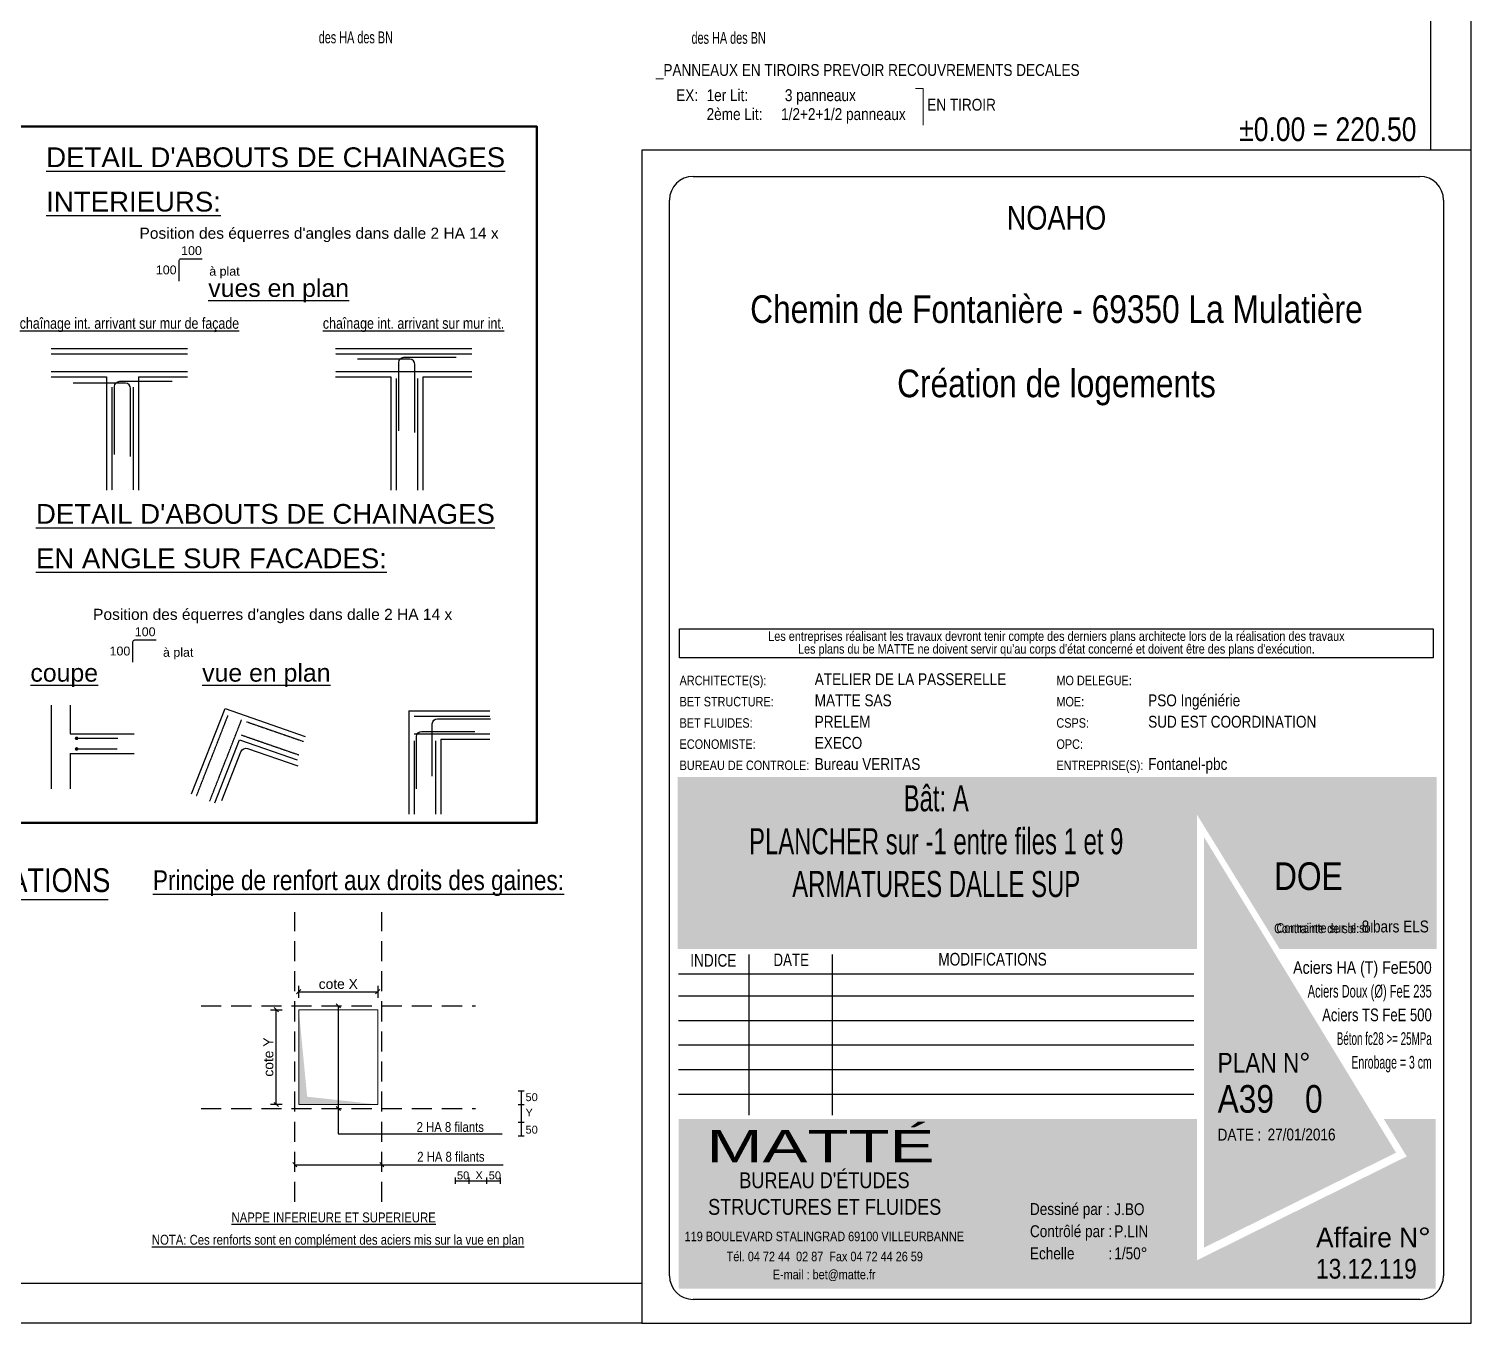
# Model space of a CAD drawing. Header units: millimetres. Extents: x 18070 to 23320, y -49066 to -44866.
# Drawn here: x 21493 to 23320, y -49066 to -47427 of the extents above; entities that cross this region are included whole.
import ezdxf
from ezdxf.enums import TextEntityAlignment as Align

# ---------------------------------------------------------------- set-up
doc = ezdxf.new("R2010")
doc.units = ezdxf.units.MM
doc.linetypes.add('CACHE', pattern=[9.525, 6.35, -3.175])
for name, color, linetype in [('01-Cad  2', 1, 'Continuous'), ('01-cartouche', 7, 'Continuous'), ('01-cartouche-cage A', 7, 'Continuous'), ('01_arm', 50, 'Continuous'), ('01_ARM_INF', 2, 'Continuous'), ('01_ARMA_INF', 50, 'Continuous'), ('01_texte', 230, 'Continuous'), ('_CAD_2_', 2, 'Continuous')]:
    doc.layers.add(name, color=color, linetype=linetype)
for name, color, linetype, lineweight in [('01_coupés', 2, 'Continuous', 50), ('01_hachures', 10, 'Continuous', 5), ('01_résv', 32, 'Continuous', 9)]:
    doc.layers.add(name, color=color, linetype=linetype, lineweight=lineweight)
doc.styles.add('cartouche', font='ARIALN.TTF', dxfattribs={"width": 0.01})
doc.styles.add('MATTE_TXT', font='arial.ttf')
doc.styles.add('michel-cote', font='ARIALN.TTF')
doc.styles.add('NARROW', font='ARIALN.TTF')
doc.styles.add('PATIO', font='ARIALN.TTF')
doc.styles.add('stylemattecart', font='ARIALN.TTF')
doc.dimstyles.new('cot50-oblique', dxfattribs={"dimtxt": 12.5, "dimasz": 1, "dimexe": 7.5, "dimexo": 5, "dimgap": 3.5, "dimtad": 1, "dimdec": 1, "dimrnd": 0.5, "dimtxsty": 'MATTE_TXT', "dimblk": 'cote-bar-oblique', "dimcen": 2.5, "dimse1": 1, "dimse2": 1, "dimclrd": 6, "dimclre": 9, "dimclrt": 256, "dimazin": 0, "dimtfac": 1, "dimtdec": 1, "dimtix": 1, "dimtmove": 2, "dimatfit": 3, "dimldrblk": 'NONE', "dimfxl": 1, "dimarcsym": 0})

# ---------------------------------------------------------------- blocks, each defined once
blk = doc.blocks.new('cartstruc')
at = {"layer": '01-cartouche-cage A', "linetype": 'Continuous'}
h = blk.add_hatch(color=9, dxfattribs=at)
h.dxf.hatch_style = 2
h.paths.add_polyline_path([(-43.6, 691.3), (-1004.8, 691.3), (-1004.8, 473.8), (-347.3, 473.8), (-347.3, 644.1), (-242.5, 473.8), (-43.6, 473.8)])
h.paths.add_polyline_path([(-951, 670.1), (-407.9, 670.1), (-407.9, 498.5), (-951, 498.5)], flags=24)
h.paths.add_polyline_path([(-223.9, 590.8), (-105, 590.8), (-105, 608.8), (-223.9, 608.8)], flags=24)
h.paths.add_polyline_path([(-224.7, 609.7), (-105.7, 609.7), (-105.7, 627.7), (-224.7, 627.7)], flags=24)
h.paths.add_polyline_path([(-226.3, 624.9), (-64.8, 624.9), (-64.8, 652.4), (-226.3, 652.4)], flags=24)
h.paths.add_polyline_path([(-226.3, 646.9), (-85, 646.9), (-85, 674.3), (-226.3, 674.3)], flags=24)
h = blk.add_hatch(color=1, dxfattribs=at)
h.dxf.hatch_style = 2
h.paths.add_polyline_path([(-338.4, 615.7), (-338.4, 95.5), (-95.1, 215.8)])
h.paths.add_polyline_path([(-318.9, 264.4), (-190.8, 265.4), (-191.1, 303.5), (-319.2, 302.5)], flags=24)
h.paths.add_polyline_path([(-326.5, 202.5), (-70.2, 203.9), (-70.5, 265.1), (-326.9, 263.8)], flags=9)
h = blk.add_hatch(color=8, dxfattribs=at)
h.dxf.hatch_style = 2
h.paths.add_polyline_path([(-45, 258.5), (-110.7, 258.5), (-81.6, 211.1), (-347.1, 79.6), (-347.1, 258.5), (-1003.4, 258.5), (-1003.4, 43.7), (-45, 43.7)])
h.paths.add_polyline_path([(-202.1, 89.1), (-60, 89.1), (-60, 127.9), (-202.1, 127.9)], flags=24)
h.paths.add_polyline_path([(-999.3, 201), (-637.8, 201), (-637.8, 47), (-999.3, 47)], flags=24)
h.paths.add_polyline_path([(-978.3, 193.3), (-435, 193.3), (-435, 254.8), (-978.3, 254.8)], flags=24)
h.paths.add_polyline_path([(-559.9, 135.5), (-504.8, 135.5), (-504.8, 166.4), (-559.9, 166.4)], flags=24)
h.paths.add_polyline_path([(-203.2, 50.3), (-56.6, 50.3), (-56.6, 88.6), (-203.2, 88.6)], flags=24)
h.paths.add_polyline_path([(-457.1, 55), (-402.4, 55), (-402.4, 85.9), (-457.1, 85.9)], flags=24)
h.paths.add_polyline_path([(-458.8, 92.7), (-404.1, 92.7), (-404.1, 123.6), (-458.8, 123.6)], flags=24)
h.paths.add_polyline_path([(-557.8, 55.3), (-498.9, 55.3), (-498.9, 86.2), (-557.8, 86.2)], flags=24)
h.paths.add_polyline_path([(-550.6, 93.7), (-498.3, 93.7), (-498.3, 124.6), (-550.6, 124.6)], flags=24)
h.paths.add_polyline_path([(-459.9, 172.5), (-408.3, 172.5), (-408.3, 203.4), (-459.9, 203.4)], flags=24)
h.paths.add_polyline_path([(-547.6, 175), (-500.7, 175), (-500.7, 205.9), (-547.6, 205.9)], flags=24)
h.paths.add_polyline_path([(-562.3, 213.8), (-499.3, 213.8), (-499.3, 244.7), (-562.3, 244.7)], flags=8)
h.paths.add_polyline_path([(-458.6, 213), (-411.3, 213), (-411.3, 243.9), (-458.6, 243.9)], flags=24)
h.paths.add_polyline_path([(-457.7, 133.4), (-405.4, 133.4), (-405.4, 164.4), (-457.7, 164.4)], flags=24)
for p, q in [((0, 1485), (-1050, 1485)), ((-1050, 1485), (-1050, 0)), ((0, 0), (0, 1485)), ((-1050, 0), (0, 0))]:
    blk.add_line(p, q, dxfattribs=at)
at = {"layer": '01-cartouche-cage A', "color": 7, "linetype": 'Continuous'}
for p, q in [((-985, 1452), (-65, 1452)), ((-1015, 60), (-1015, 1422)), ((-35, 1422), (-35, 292.1)), ((-35, 292.1), (-35, 60)), ((-65, 30), (-985, 30))]:
    blk.add_line(p, q, dxfattribs=at)
at = {"layer": '01-cartouche-cage A', "color": 7}
for p, q in [((-1002.2, 879.3), (-48.1, 879.3)), ((-1002.2, 842.3), (-1002.2, 879.3)), ((-48.1, 879.3), (-48.1, 842.3)), ((-48.1, 842.3), (-1002.2, 842.3))]:
    blk.add_line(p, q, dxfattribs=at)
at = {"layer": '01-cartouche-cage A', "color": 8}
for p, q in [((-914.7, 466.6), (-914.7, 263.2)), ((-809.1, 466.6), (-809.1, 263.2)), ((-1003.6, 442.3), (-351, 442.3)), ((-1003.6, 414.4), (-351, 414.4)), ((-1003.6, 383.3), (-351, 383.3)), ((-1003.6, 352.2), (-351, 352.2)), ((-1003.6, 321.1), (-351, 321.1)), ((-1003.6, 290), (-351, 290))]:
    blk.add_line(p, q, dxfattribs=at)
at = {"layer": '01-cartouche-cage A', "color": 7, "linetype": 'Continuous'}
for centre, start, end in [((-985, 1422), 90, 180), ((-65, 1422), 0, 90), ((-985, 60), 180, 270), ((-65, 60), 270, 0)]:
    blk.add_arc(centre, 30, start, end, dxfattribs=at)
at = {"layer": '01-cartouche-cage A', "color": 7, "style": 'stylemattecart'}
for s, p in [('Les entreprises réalisant les travaux devront tenir compte des derniers plans architecte lors de la réalisation des travaux', (-525.1, 869.8)), ("Les plans du be MATTE ne doivent servir qu'au corps d'état concerné et doivent être des plans d'exécution.", (-525.1, 853.7))]:
    blk.add_text(s, height=12, dxfattribs=at).set_placement(p, align=Align.MIDDLE_CENTER)
at = {"layer": '01-cartouche-cage A', "color": 8, "style": 'cartouche'}
for s, p in [('ARCHITECTE(S):', (-1002.2, 807.7)), ('MO DELEGUE:', (-525.1, 807.7)), ('BET STRUCTURE:', (-1002.2, 780.9)), ('MOE:', (-525.1, 780.9)), ('BET FLUIDES:', (-1002.2, 753.9)), ('CSPS:', (-525.1, 753.9)), ('ECONOMISTE:', (-1002.2, 727.1)), ('OPC:', (-525.1, 727.1)), ('BUREAU DE CONTROLE:', (-1002.2, 700.3)), ('ENTREPRISE(S):', (-525.1, 700.3))]:
    blk.add_text(s, height=12, dxfattribs=at).set_placement(p)
at = {"layer": '01-cartouche-cage A', "color": 7, "style": 'stylemattecart'}
for s, height, p in [('Contrainte de sol:', 12, (-249.5, 493.8)), ('Contrainte sur le sol:', 12, (-246.5, 494.4)), ('Dessiné par :', 15, (-558.6, 137)), ('119 BOULEVARD STALINGRAD 69100 VILLEURBANNE', 12, (-995.8, 103.8)), ('Contrôlé par :', 15, (-558.6, 108.9)), ('Echelle         :', 15, (-558.6, 80.8)), ('Tél. 04 72 44  02 87  Fax 04 72 44 26 59', 12, (-942.6, 78.4)), ('E-mail : bet@matte.fr', 12, (-884.2, 55.6))]:
    blk.add_text(s, height=height, dxfattribs=at).set_placement(p)
for s, height, width, p, p2 in [('INDICE', 16, 0.941138, (-988.7, 451.3), (-930.3, 451.3)), ('DATE', 16, 0.922192, (-883.4, 452), (-838.3, 452)), ('MODIFICATIONS', 16, 0.943218, (-674.7, 452.8), (-537.3, 452.8)), ('Aciers HA (T) FeE500', 16, 0.978863, (-225.4, 442.3), (-49.9, 442.3)), ('Aciers Doux (Ø) FeE 235', 16, 0.76709, (-207, 412.3), (-49.9, 412.3)), ('Aciers TS FeE 500', 16, 0.901377, (-188.6, 382.3), (-49.9, 382.3)), ('Béton fc28 >= 25MPa', 16, 0.678142, (-170.1, 352.3), (-49.9, 352.3)), ('Enrobage = 3 cm', 16, 0.726904, (-151.7, 322.3), (-49.9, 322.3)), ('Affaire N°', 25, 1.15762, (-196.3, 96), (-51.1, 96))]:
    blk.add_text(s, height=height, dxfattribs=dict(at, width=width)).set_placement(p, p2, align=Align.FIT)
at = {"layer": '01-cartouche-cage A', "color": 255, "style": 'stylemattecart'}
for s, height, p in [('PLAN N°', 25, (-321, 317.2)), ('DATE :', 15, (-321, 231.2)), ("BUREAU D'ÉTUDES", 20, (-926.6, 170.9)), ('STRUCTURES ET FLUIDES', 20, (-966.1, 137.2))]:
    blk.add_text(s, height=height, dxfattribs=at).set_placement(p)
at = {"layer": '01-cartouche-cage A', "color": 255, "style": 'stylemattecart', "width": 1.812358}
blk.add_text('MATTÉ', height=41, dxfattribs=at).set_placement((-968, 203.6), (-679.6, 203.6), align=Align.FIT)
at = {"layer": '01-cartouche-cage A', "color": 7, "style": 'stylemattecart'}
for tag, height, p in [('NOMCLIENT', 30, (-525, 1399.6)), ('ADRESSE1CLIENT', 25, (-525, 1326.7)), ('ADRESSE2CLIENT', 25, (-525, 1283.9)), ('NOMAFFAIRE1', 45, (-525.1, 1189.8)), ('NOMAFFAIRE2', 45, (-525.1, 1110.4)), ('NOMAFFAIRE3', 45, (-525.1, 1031.7)), ('ADRESSE1AFFAIRE', 20, (-525.1, 943.3)), ('ADRESSE2AFFAIRE', 20, (-525.1, 909.2)), ('INDICE-A', 15, (-959.1, 428.4)), ('DATE-A', 15, (-861.9, 428.4)), ('INDICE-B', 15, (-959.1, 400.5)), ('DATE-B', 15, (-861.9, 400.5)), ('INDICE-C', 15, (-959.1, 369.4)), ('DATE-C', 15, (-861.9, 369.4)), ('INDICE-D', 15, (-959.1, 338.3)), ('DATE-D', 15, (-861.9, 338.3)), ('INDICE-E', 15, (-959.1, 307.2)), ('DATE-E', 15, (-861.9, 307.2)), ('INDICE-F', 15, (-959.1, 276.1)), ('DATE-F', 15, (-861.9, 276.1))]:
    blk.add_attdef(tag, text='', height=height, dxfattribs=at).set_placement(p, align=Align.MIDDLE_CENTER)
for tag, height, p in [('NOMARCHI', 15, (-831.1, 803.3)), ('MODEL', 15, (-408.9, 803.3)), ('BETSTRUCTURE', 15, (-831.1, 776.5)), ('MOE', 15, (-408.9, 776.5)), ('BETFLUIDES', 15, (-831.1, 749.5)), ('CSPS', 15, (-408.9, 749.5)), ('ECONOMISTE', 15, (-831.1, 722.7)), ('OPC', 15, (-408.9, 722.7)), ('BDC', 15, (-831.1, 695.9)), ('NOMENTREPRISE', 15, (-408.9, 695.9)), ('NUMBAT', 27, (-249.5, 614.7)), ('PHASE', 35, (-249.5, 537.9)), ('CONT-SOL', 12, (-138.6, 490.2)), ('NOMDESS', 15, (-451.8, 132.3)), ('NOMING', 15, (-451.8, 104.3)), ('ECH', 15, (-451.8, 76.3)), ('NUMAFF', 25, (-196.3, 48.9))]:
    blk.add_attdef(tag, text='', height=height, dxfattribs=at).set_placement(p, align=Align.BOTTOM_LEFT)
at = {"layer": '01-cartouche-cage A', "color": 7, "style": 'stylemattecart', "width": 0.8}
for tag, p in [('TITRTEPLAN1', (-677.3, 664.6)), ('TITRTEPLAN2', (-677.3, 610.2)), ('TITRTEPLAN3', (-677.3, 556)), ('TITRTEPLAN4', (-677.3, 501.4))]:
    blk.add_attdef(tag, text='', height=33, dxfattribs=at).set_placement(p, align=Align.MIDDLE_CENTER)
at = {"layer": '01-cartouche-cage A', "color": 7, "style": 'stylemattecart'}
for tag, p in [('MODIF-A', (-802.6, 428.4)), ('MODIF-B', (-802.6, 400.5)), ('MODIF-C', (-802.6, 369.4)), ('MODIF-D', (-802.6, 338.3)), ('MODIF-E', (-802.6, 307.2)), ('MODIF-F', (-802.6, 276.1))]:
    blk.add_attdef(tag, text='', height=15, dxfattribs=at).set_placement(p, align=Align.MIDDLE_LEFT)
at = {"layer": '01-cartouche-cage A', "color": 255, "style": 'stylemattecart'}
for tag, height, p in [('N°P', 35, (-321, 256)), ('IP', 35, (-210.3, 256)), ('DATEPLAN', 15, (-257.7, 226.8))]:
    blk.add_attdef(tag, text='', height=height, dxfattribs=at).set_placement(p, align=Align.BOTTOM_LEFT)
blk = doc.blocks.new('cote-bar-oblique')
at = {"color": 40, "linetype": 'Continuous'}
blk.add_line((-2.7, -2.7), (2.7, 2.7), dxfattribs=at)
at = {"linetype": 'Continuous'}
blk.add_line((0, 7.5), (0, -7.5), dxfattribs=at)
blk = doc.blocks.new('*D4446')
at = {"layer": '01_ARM_INF', "color": 6, "lineweight": -2, "transparency": 16777216}
blk.add_line((21806.7, -48788.2), (21806.7, -48670.2), dxfattribs=at)
at = {"layer": 'Defpoints', "color": 0, "transparency": 16777216}
for p in [(21806.7, -48669.2), (21835.2, -48669.2), (21835.2, -48789.2)]:
    blk.add_point(p, dxfattribs=at)
at = {"layer": '01_ARM_INF', "color": 6, "lineweight": -2, "transparency": 16777216}
for p, rotation in [((21806.7, -48669.2), 90), ((21806.7, -48789.2), 270)]:
    blk.add_blockref('cote-bar-oblique', p, dxfattribs=dict(at, rotation=rotation))
at = {"layer": '01_ARM_INF', "transparency": 16777216, "insert": (21796.8, -48729.2), "char_height": 12.5, "attachment_point": 5, "rotation": 90, "style": 'MATTE_TXT'}
blk.add_mtext('cote Y', dxfattribs=at)
blk = doc.blocks.new('_None')
blk = doc.blocks.new('*D4447')
at = {"layer": '01_ARM_INF', "color": 6, "lineweight": -2, "transparency": 16777216}
blk.add_line((21836.2, -48646.5), (21934.2, -48646.5), dxfattribs=at)
at = {"layer": 'Defpoints', "color": 0, "transparency": 16777216}
for p in [(21935.2, -48646.5), (21835.2, -48669.2), (21935.2, -48669.2)]:
    blk.add_point(p, dxfattribs=at)
at = {"layer": '01_ARM_INF', "color": 6, "lineweight": -2, "transparency": 16777216, "rotation": 180}
blk.add_blockref('cote-bar-oblique', (21835.2, -48646.5), dxfattribs=at)
at = {"layer": '01_ARM_INF', "color": 6, "lineweight": -2, "transparency": 16777216}
blk.add_blockref('cote-bar-oblique', (21935.2, -48646.5), dxfattribs=at)
at = {"layer": '01_ARM_INF', "transparency": 16777216, "insert": (21885.2, -48636.7), "char_height": 12.5, "attachment_point": 5, "style": 'MATTE_TXT'}
blk.add_mtext('cote X', dxfattribs=at)

msp = doc.modelspace()

# ---------------------------------------------------------------- linework, layer by layer
at = {"layer": '01-Cad  2'}
for p, q in [((23319.54, -47581.08), (23319.54, -44866.08)), ((23268.54, -47581.08), (23268.54, -44916.08)), ((22269.54, -49016.08, 0.01), (18119.54, -49016.08, -0.3)), ((22269.54, -49066.08, 0.01), (18069.54, -49066.08, -0.3))]:
    msp.add_line(p, q, dxfattribs=at)
at = {"layer": '01_arm', "linetype": 'CACHE', "ltscale": 4}
for p, q in [((21830.22, -48912.58, -0.05), (21830.22, -48545.92, -0.05)), ((21940.22, -48912.58, -0.05), (21940.22, -48545.92, -0.05)), ((21711.64, -48664.25, -0.05), (22058.81, -48664.25, -0.05)), ((21711.64, -48794.25, -0.05), (22058.81, -48794.25, -0.05))]:
    msp.add_line(p, q, dxfattribs=at)
at = {"layer": '01_arm', "elevation": -0.05}
for points in [[(21961.77, -47936.1), (21961.77, -47849.91, -0.4026423), (21968.25, -47843.16), (22034.53, -47843.16)], [(21982.11, -47938.42), (21982.11, -47852.24, 0.4026423), (21975.63, -47845.49), (21909.35, -47845.49)], [(21622.29, -47968.71), (21622.29, -47882.53, 0.4026423), (21615.81, -47875.78), (21549.53, -47875.78)], [(21601.95, -47966.39), (21601.95, -47880.2, -0.4026423), (21608.43, -47873.45), (21674.71, -47873.45)], [(22004.26, -48373.59), (22004.26, -48307.35, -0.4026423), (22011.01, -48300.87), (22078.03, -48300.87)], [(21984.21, -48389.62), (21984.21, -48323.39, -0.4026423), (21990.95, -48316.91), (22057.98, -48316.91)], [(21737.79, -48404.24), (21761.96, -48342.53, -0.4026423), (21770.46, -48338.61), (21833.79, -48360.56)]]:
    msp.add_lwpolyline(points, format="xyb", dxfattribs=at)
at = {"layer": '01_ARMA_INF', "linetype": 'Continuous', "lineweight": 0}
for p, q in [((22615.95, -47502.94), (22625.65, -47502.94)), ((22625.65, -47502.94), (22625.65, -47549.09))]:
    msp.add_line(p, q, dxfattribs=at)
at = {"layer": '01_coupés', "elevation": -0.05}
msp.add_lwpolyline([(21460.09, -47551.08), (22136.7, -47551.08), (22136.7, -48432.72), (21460.09, -48432.72)], close=True, dxfattribs=at)
at = {"layer": '01_hachures'}
msp.add_solid([(21935.22, -48789.25, -0.05), (21835.22, -48789.25, -0.05), (21845.75, -48779.34, -0.05), (21835.22, -48669.25, -0.05)], dxfattribs=at)
at = {"layer": '01_résv', "elevation": -0.05, "flags": 128}
msp.add_lwpolyline([(21835.22, -48669.25), (21935.22, -48669.25), (21935.22, -48789.25), (21835.22, -48789.25)], close=True, dxfattribs=at)
at = {"layer": '01_texte'}
for p, q in [((21521.8, -47832.03, -0.05), (21694.41, -47832.03, -0.05)), ((21881.62, -47832.03, -0.05), (22054.23, -47832.03, -0.05)), ((21521.8, -47868.03, -0.05), (21591.87, -47868.03, -0.05)), ((21591.87, -47868.03, -0.05), (21591.87, -48011.44, -0.05)), ((21632.37, -47868.03, -0.05), (21694.41, -47868.03, -0.05)), ((21632.37, -47868.03, -0.05), (21632.37, -48011.44, -0.05)), ((21881.62, -47868.03, -0.05), (21951.69, -47868.03, -0.05)), ((21951.69, -47868.03, -0.05), (21951.69, -48011.44, -0.05)), ((21992.19, -47868.03, -0.05), (22054.23, -47868.03, -0.05)), ((21992.19, -47868.03, -0.05), (21992.19, -48011.44, -0.05)), ((21521.66, -48283.66, -0.05), (21521.66, -48389.44, -0.05)), ((21545.92, -48283.66, -0.05), (21545.92, -48320.02, -0.05)), ((21699.47, -48396.01, -0.05), (21741.78, -48288.01, -0.05)), ((21741.78, -48288.01, -0.05), (21843.32, -48323.14, -0.05)), ((21974.43, -48290.78, -0.05), (22076.97, -48290.78, -0.05)), ((21974.43, -48290.78, -0.05), (21974.43, -48421.51, -0.05)), ((21545.92, -48320.02, -0.05), (21626.76, -48320.02, -0.05)), ((21553.85, -48325.62, -0.05), (21606.02, -48325.62, -0.05)), ((21728.8, -48407.5, -0.05), (21760.07, -48327.67, -0.05)), ((21760.07, -48327.67, -0.05), (21833.02, -48352.91, -0.05)), ((22014.93, -48326.78, -0.05), (22076.97, -48326.78, -0.05)), ((22014.93, -48326.78, -0.05), (22014.93, -48421.51, -0.05)), ((21545.92, -48344.63, -0.05), (21626.76, -48344.63, -0.05)), ((21545.92, -48344.63, -0.05), (21545.92, -48389.44, -0.05)), ((21553.85, -48339.03, -0.05), (21605.12, -48339.03, -0.05)), ((21887.85, -48666.87, -0.05), (21882.6, -48661.62, -0.05)), ((21885.22, -48664.25, -0.05), (21885.22, -48826.38, -0.05)), ((21887.85, -48796.87, -0.05), (21882.6, -48791.62, -0.05)), ((21885.22, -48826.38, -0.05), (22092.67, -48826.38, -0.05)), ((21832.85, -48868.07, -0.05), (21827.6, -48862.82, -0.05)), ((21830.22, -48865.45, -0.05), (22093.91, -48865.45, -0.05)), ((21942.85, -48868.07, -0.05), (21937.6, -48862.82, -0.05))]:
    msp.add_line(p, q, dxfattribs=at)
at = {"layer": '01_texte', "linetype": 'CACHE', "ltscale": 0.03}
for p, q in [((21521.8, -47838.78, -0.05), (21694.41, -47838.78, -0.05)), ((21881.62, -47838.78, -0.05), (22054.23, -47838.78, -0.05)), ((21521.8, -47861.28, -0.05), (21694.41, -47861.28, -0.05)), ((21881.62, -47861.28, -0.05), (22054.23, -47861.28, -0.05)), ((21598.62, -47880.85, -0.05), (21598.62, -48011.44, -0.05)), ((21625.62, -47880.85, -0.05), (21625.62, -48011.44, -0.05)), ((21958.44, -47869.87, -0.05), (21958.44, -48011.44, -0.05)), ((21985.44, -47869.87, -0.05), (21985.44, -48011.44, -0.05)), ((21705.75, -48398.47, -0.05), (21745.7, -48296.5, -0.05)), ((21981.18, -48297.53, -0.05), (22076.97, -48297.53, -0.05)), ((21722.51, -48405.04, -0.05), (21762.72, -48302.4, -0.05)), ((21769.11, -48304.6, -0.05), (21841.11, -48329.52, -0.05)), ((21762.53, -48321.38, -0.05), (21835.23, -48346.53, -0.05)), ((21981.18, -48320.03, -0.05), (22076.97, -48320.03, -0.05)), ((21981.18, -48328.62, -0.05), (21981.18, -48421.51, -0.05)), ((22008.18, -48328.62, -0.05), (22008.18, -48421.51, -0.05))]:
    msp.add_line(p, q, dxfattribs=at)
at = {"layer": '01_texte', "ltscale": 30}
msp.add_line((21081.43, -48529.79, -0.05), (21593.69, -48529.79, -0.05), dxfattribs=at)
at = {"layer": '01_texte', "color": 6}
for p, q in [((22112.75, -48771.88, -0.05), (22120.65, -48771.88, -0.05)), ((22116.7, -48771.88, -0.05), (22116.7, -48828.78, -0.05)), ((22112.75, -48789.06, -0.05), (22120.65, -48789.06, -0.05)), ((22112.75, -48811.6, -0.05), (22120.65, -48811.6, -0.05)), ((22112.75, -48828.78, -0.05), (22120.65, -48828.78, -0.05)), ((22033.69, -48889.68, -0.05), (22033.69, -48881.78, -0.05)), ((22050.87, -48889.68, -0.05), (22050.87, -48881.78, -0.05)), ((22073.41, -48889.68, -0.05), (22073.41, -48881.78, -0.05)), ((22090.59, -48889.68, -0.05), (22090.59, -48881.78, -0.05)), ((22033.69, -48885.73, -0.05), (22090.59, -48885.73, -0.05))]:
    msp.add_line(p, q, dxfattribs=at)
at = {"layer": '01_texte', "elevation": -0.05}
for points in [[(21713.02, -47718.95), (21685.62, -47718.95, 0.4142136), (21683.37, -47721.2), (21683.37, -47746.74)], [(21654.41, -48201.52), (21627.01, -48201.52, 0.4142136), (21624.76, -48203.77), (21624.76, -48229.31)]]:
    msp.add_lwpolyline(points, format="xyb", dxfattribs=at)
at = {"layer": '01_texte', "const_width": 2.25, "elevation": -0.05}
for points in [[(21552.72, -48325.62, 1), (21554.97, -48325.62, 1)], [(21552.72, -48339.03, -1), (21554.97, -48339.03, -1)]]:
    msp.add_lwpolyline(points, format="xyb", close=True, dxfattribs=at)

# ---------------------------------------------------------------- block references
at = {"layer": '01-cartouche'}
ref = msp.add_blockref('cartstruc', (23319.54, -49066.08), dxfattribs=at)
ref.add_attrib('NOMCLIENT', 'NOAHO', dxfattribs={"color": 7, "height": 30, "style": 'stylemattecart'}).set_placement((22794.53, -47666.46), align=Align.MIDDLE_CENTER)
ref.add_attrib('ADRESSE2CLIENT', 'Chemin de Fontanière - 69350 La Mulatière', dxfattribs={"layer": '01-cartouche-cage A', "color": 7, "height": 35, "style": 'stylemattecart'}).set_placement((22794.5, -47782.22), align=Align.MIDDLE_CENTER)
ref.add_attrib('NOMAFFAIRE1', 'Création de logements', dxfattribs={"layer": '01-cartouche-cage A', "color": 7, "height": 35, "style": 'stylemattecart'}).set_placement((22794.49, -47876.23), align=Align.MIDDLE_CENTER)
ref.add_attrib('NOMARCHI', 'ATELIER DE LA PASSERELLE', dxfattribs={"layer": '01-cartouche-cage A', "color": 7, "height": 15, "style": 'stylemattecart'}).set_placement((22488.41, -48262.77), align=Align.BOTTOM_LEFT)
ref.add_attrib('BETSTRUCTURE', 'MATTE SAS', dxfattribs={"layer": '01-cartouche-cage A', "color": 7, "height": 15, "style": 'stylemattecart'}).set_placement((22488.41, -48289.54), align=Align.BOTTOM_LEFT)
ref.add_attrib('BETFLUIDES', 'PRELEM', dxfattribs={"layer": '01-cartouche-cage A', "color": 7, "height": 15, "style": 'stylemattecart'}).set_placement((22488.41, -48316.6), align=Align.BOTTOM_LEFT)
ref.add_attrib('ECONOMISTE', 'EXECO', dxfattribs={"layer": '01-cartouche-cage A', "color": 7, "height": 15, "style": 'stylemattecart'}).set_placement((22488.41, -48343.37), align=Align.BOTTOM_LEFT)
ref.add_attrib('BDC', 'Bureau VERITAS', dxfattribs={"layer": '01-cartouche-cage A', "color": 7, "height": 15, "style": 'stylemattecart'}).set_placement((22488.41, -48370.15), align=Align.BOTTOM_LEFT)
ref.add_attrib('MOE', 'PSO Ingéniérie', dxfattribs={"layer": '01-cartouche-cage A', "color": 7, "height": 15, "style": 'stylemattecart'}).set_placement((22910.6, -48289.54), align=Align.BOTTOM_LEFT)
ref.add_attrib('CSPS', 'SUD EST COORDINATION', dxfattribs={"layer": '01-cartouche-cage A', "color": 7, "height": 15, "style": 'stylemattecart'}).set_placement((22910.6, -48316.6), align=Align.BOTTOM_LEFT)
ref.add_attrib('NOMENTREPRISE', 'Fontanel-pbc', dxfattribs={"layer": '01-cartouche-cage A', "color": 7, "height": 15, "style": 'stylemattecart'}).set_placement((22910.6, -48370.15), align=Align.BOTTOM_LEFT)
ref.add_attrib('TITRTEPLAN1', 'Bât: A', dxfattribs={"layer": '01-cartouche-cage A', "color": 7, "height": 33, "style": 'stylemattecart', "width": 0.8}).set_placement((22642.26, -48401.52), align=Align.MIDDLE_CENTER)
ref.add_attrib('TITRTEPLAN2', 'PLANCHER sur -1 entre files 1 et 9', dxfattribs={"layer": '01-cartouche-cage A', "color": 7, "height": 33, "style": 'stylemattecart', "width": 0.8}).set_placement((22642.26, -48455.92), align=Align.MIDDLE_CENTER)
ref.add_attrib('TITRTEPLAN3', 'ARMATURES DALLE SUP', dxfattribs={"layer": '01-cartouche-cage A', "color": 7, "height": 33, "style": 'stylemattecart', "width": 0.8}).set_placement((22642.26, -48510.07), align=Align.MIDDLE_CENTER)
ref.add_attrib('PHASE', 'DOE', dxfattribs={"layer": '01-cartouche-cage A', "color": 7, "height": 35, "style": 'stylemattecart'}).set_placement((23070, -48528.14), align=Align.BOTTOM_LEFT)
ref.add_attrib('CONT-SOL', '8 bars ELS', dxfattribs={"layer": '01-cartouche-cage A', "color": 7, "height": 15, "style": 'stylemattecart'}).set_placement((23180.92, -48575.84), align=Align.BOTTOM_LEFT)
ref.add_attrib('N°P', 'A39', dxfattribs={"layer": '01-cartouche-cage A', "color": 255, "height": 35, "style": 'stylemattecart'}).set_placement((22998.58, -48810.12), align=Align.BOTTOM_LEFT)
ref.add_attrib('IP', '0', dxfattribs={"layer": '01-cartouche-cage A', "color": 255, "height": 35, "style": 'stylemattecart'}).set_placement((23109.2, -48810.12), align=Align.BOTTOM_LEFT)
ref.add_attrib('DATEPLAN', '27/01/2016', dxfattribs={"layer": '01-cartouche-cage A', "color": 255, "height": 15, "style": 'stylemattecart'}).set_placement((23061.82, -48839.24), align=Align.BOTTOM_LEFT)
ref.add_attrib('NOMDESS', 'J.BO', dxfattribs={"layer": '01-cartouche-cage A', "color": 7, "height": 15, "style": 'stylemattecart'}).set_placement((22867.74, -48933.78), align=Align.BOTTOM_LEFT)
ref.add_attrib('NOMING', 'P.LIN', dxfattribs={"layer": '01-cartouche-cage A', "color": 7, "height": 15, "style": 'stylemattecart'}).set_placement((22867.74, -48961.82), align=Align.BOTTOM_LEFT)
ref.add_attrib('ECH', '1/50° ', dxfattribs={"layer": '01-cartouche-cage A', "color": 7, "height": 15, "style": 'stylemattecart'}).set_placement((22867.74, -48989.73), align=Align.BOTTOM_LEFT)
ref.add_attrib('NUMAFF', '13.12.119', dxfattribs={"layer": '01-cartouche-cage A', "color": 7, "height": 25, "style": 'stylemattecart'}).set_placement((23123.21, -49017.17), align=Align.BOTTOM_LEFT)

# ---------------------------------------------------------------- texts
at = {"layer": '01_texte', "ltscale": 5, "style": 'PATIO', "width": 0.8}
for p in [(21860.43, -47445.63), (22332.44, -47446.23)]:
    msp.add_text('des HA des BN', height=15, dxfattribs=at).set_placement(p)
at = {"layer": '01_texte', "style": 'MATTE_TXT', "width": 0.8}
msp.add_text('%%P0.00 = 220.50', height=30, dxfattribs=at).set_placement((23138.1, -47578.48), align=Align.BOTTOM_CENTER)
at = {"layer": '01_texte'}
for s, height, style, p in [("%%UDETAIL D'ABOUTS DE CHAINAGES", 25, 'MATTE_TXT', (21515.41, -47602.39, -0.05)), ('%%UINTERIEURS:', 25, 'MATTE_TXT', (21515.41, -47658.64, -0.05)), ('à plat', 11.25, 'MATTE_TXT', (21721.86, -47739.8, -0.05)), ('%%Uvues en plan', 22.5, 'MATTE_TXT', (21720.61, -47766.75, -0.05)), ("%%UDETAIL D'ABOUTS DE CHAINAGES", 25, 'MATTE_TXT', (21502.42, -48053.96, -0.05)), ('%%UEN ANGLE SUR FACADES:', 25, 'MATTE_TXT', (21502.42, -48110.21, -0.05)), ('à plat', 11.25, 'MATTE_TXT', (21663.25, -48222.37, -0.05)), ('%%ucoupe', 22.5, 'MATTE_TXT', (21495.38, -48253.88, -0.05)), ('%%uvue en plan', 22.5, 'MATTE_TXT', (21712.85, -48253.88, -0.05)), ('2 HA 8 filants ', 12.5, 'stylemattecart', (21984.42, -48823.97, -0.05)), ('2 HA 8 filants', 12.5, 'stylemattecart', (21985.18, -48861.65, -0.05)), ('%%UNAPPE INFERIEURE ET SUPERIEURE', 12.5, 'stylemattecart', (21750.07, -48938.44, -0.05)), ('%%UNOTA: Ces renforts sont en complément des aciers mis sur la vue en plan', 12.5, 'stylemattecart', (21649.21, -48966.74, -0.05))]:
    msp.add_text(s, height=height, dxfattribs=dict(at, style=style)).set_placement(p)
at = {"layer": '01_texte', "style": 'MATTE_TXT'}
for p in [(21699.32, -47713.76, -0.05), (21640.71, -48196.33, -0.05)]:
    msp.add_text('100', height=11.25, dxfattribs=at).set_placement(p, align=Align.CENTER)
for p in [(21680.48, -47738.15, -0.05), (21621.88, -48220.72, -0.05)]:
    msp.add_text('100', height=11.25, dxfattribs=at).set_placement(p, align=Align.RIGHT)
at = {"layer": '01_texte', "style": 'MATTE_TXT', "width": 0.8}
for s, p in [('%%Uchaînage int. arrivant sur mur de façade', (21481.88, -47807.06, -0.05)), ('%%Uchaînage int. arrivant sur mur int.', (21865.68, -47807.06, -0.05))]:
    msp.add_text(s, height=14.0625, dxfattribs=at).set_placement(p)
at = {"layer": '01_texte', "ltscale": 30, "style": 'michel-cote'}
msp.add_text('RENFORTS RESESERVATIONS ', height=30, dxfattribs=at).set_placement((21083.12, -48520.2, -0.05))
at = {"layer": '01_texte', "color": 6, "style": 'MATTE_TXT'}
for s, p in [('50', (22122.27, -48784.99, -0.05)), ('Y', (22122.27, -48804.4, -0.05)), ('50', (22122.27, -48826.11, -0.05)), ('50', (22035.45, -48883.96, -0.05)), ('X', (22058.85, -48883.76, -0.05)), ('50', (22075.7, -48883.96, -0.05))]:
    msp.add_text(s, height=10, dxfattribs=at).set_placement(p)
at = {"layer": '01_texte', "attachment_point": 1}
for s, insert, char_height, width, style in [("Position des équerres d'angles dans dalle 2 HA 14 x ", (21633.49, -47679.05, -0.05), 14.0625, 455.6598, 'MATTE_TXT'), ("Position des équerres d'angles dans dalle 2 HA 14 x ", (21574.75, -48161.62, -0.05), 14.0625, 444.6509, 'MATTE_TXT'), ('{\\LPrincipe de renfort aux droits des gaines:}', (21650.46, -48492.74, -0.05), 25, 531.7941, 'stylemattecart')]:
    msp.add_mtext(s, dxfattribs=dict(at, insert=insert, char_height=char_height, width=width, style=style))
at = {"layer": '_CAD_2_', "color": 2, "style": 'NARROW'}
for s, p in [('_PANNEAUX EN TIROIRS PREVOIR RECOUVREMENTS DECALES', (22287.27, -47479.46)), ('EX:', (22313.08, -47511.36)), ('1er Lit:', (22351.56, -47511.36)), (' 3 panneaux', (22445.89, -47511.36)), ('EN TIROIR', (22630.9, -47523.38)), ('2ème Lit:', (22351.56, -47535.29)), ('1/2+2+1/2 panneaux', (22445.89, -47535.29))]:
    msp.add_text(s, height=15, dxfattribs=at).set_placement(p, align=Align.MIDDLE_LEFT)

# ---------------------------------------------------------------- dimensions: what is measured, and where the dimension line sits
at = {"layer": '01_ARM_INF'}
dim = msp.add_linear_dim(base=(21935.22, -48646.54, -0.05), p1=(21835.22, -48669.25, -0.05), p2=(21935.22, -48669.25, -0.05), text='cote X', dimstyle='cot50-oblique', dxfattribs=at)
dim.commit()
dim.dimension.update_dxf_attribs({"geometry": '*D4447', "text_midpoint": (21885.22, -48636.69, -0.05)})
dim = msp.add_linear_dim(base=(21806.66, -48669.25, -0.05), p1=(21835.22, -48789.25, -0.05), p2=(21835.22, -48669.25, -0.05), angle=90, text='cote Y', dimstyle='cot50-oblique', dxfattribs=at)
dim.commit()
dim.dimension.update_dxf_attribs({"geometry": '*D4446', "text_midpoint": (21796.81, -48729.25, -0.05)})

doc.saveas('drawing.dxf')
